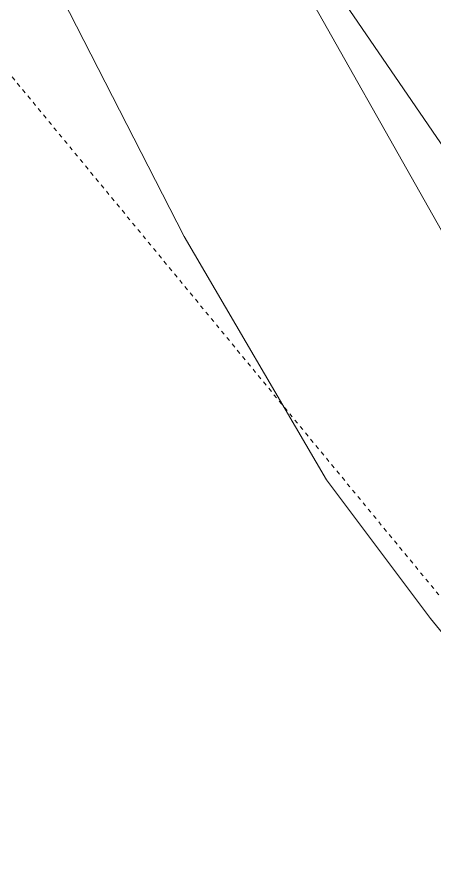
# Model space of a CAD drawing. Header units: metres. Extents: x 507649 to 509016, y 6966950 to 6967777.
# Drawn here: x 507704.59 to 507714.72, y 6967230.01 to 6967250.46 of the extents above; entities that cross this region are included whole.
import ezdxf

# ---------------------------------------------------------------- set-up
doc = ezdxf.new("R2010")
doc.units = ezdxf.units.M
doc.linetypes.add('AEC_Double Dash', pattern=[0.039, 0.015, -0.004, 0.006, -0.004, 0.006, -0.004])
for name, color, linetype, lineweight in [('A-FLOR', 252, 'Continuous', 5), ('C-PROP-LINE', 252, 'AEC_Double Dash', 5), ('D_UG_PIPES', 1, 'EXIST_SWD', 0), ('S_UG_PIPES', 252, 'EXIST_SEWER', 0)]:
    doc.layers.add(name, color=color, linetype=linetype, lineweight=lineweight)
doc.layers.add('XREF', color=7, linetype='Continuous')
doc.styles.get("Standard").update_dxf_attribs({"font": 'ARIALN.TTF'})
doc.linetypes.add('EXIST_SEWER', pattern='A,5,-2.5,5,-2,["S",Standard,S=2.5,R=0,X=0,Y=-1.25],-3.5,5,-2.5,5,-2.5', length=33)
doc.linetypes.add('EXIST_SWD', pattern='A,5,-2.5,5,-2,["SWD",Standard,S=2.5,R=0,X=0,Y=-1.25],-8,5,-2.5,5,-2.5', length=37.5)

# ---------------------------------------------------------------- blocks, each defined once
blk = doc.blocks.new('25027_BNP_Skygate Play-Sheet - 000101 - SITE PLAN')
at = {"layer": 'A-FLOR'}
for p, q in [((-2219861.19, 4067647.56), (-2215669.96, 4068006.82)), ((-2215669.96, 4068006.82), (-2208829.75, 4067803.91)), ((-2208829.75, 4067803.91), (-2202173.24, 4067229.96)), ((-2222868.84, 4067262.83), (-2219861.19, 4067647.56))]:
    blk.add_line(p, q, dxfattribs=at)
at = {"layer": 'C-PROP-LINE'}
blk.add_line((-2223850.53, 4066596.65), (-2203218.01, 4069307.36), dxfattribs=at)
blk = doc.blocks.new('XE_ARCH')
at = {"xscale": 0.001, "yscale": 0.001, "zscale": 0.001, "rotation": 121.996}
blk.add_blockref('25027_BNP_Skygate Play-Sheet - 000101 - SITE PLAN', (509988.126, 6971273.77), dxfattribs=at)
blk = doc.blocks.new('XE_SURVEY')
at = {"layer": 'D_UG_PIPES', "flags": 128}
blk.add_lwpolyline([(507703.466, 6967273.363), (507702.996, 6967273.154), (507702.644, 6967272.82), (507699.214, 6967270.983), (507703.207, 6967264.081), (507706.768, 6967258.453), (507711.187, 6967251.856), (507714.9, 6967245.276), (507721.325, 6967232.597)], dxfattribs=at)
at = {"layer": 'S_UG_PIPES', "flags": 128}
blk.add_lwpolyline([(507711.265, 6967252.679), (507716.882, 6967244.472), (507719.697, 6967240.34), (507721.6, 6967237.403), (507724.033, 6967233.617), (507724.311, 6967232.973), (507724.056, 6967232.64), (507724.183, 6967232.262), (507723.581, 6967230.937), (507721.982, 6967230.008)], dxfattribs=at)

msp = doc.modelspace()

# ---------------------------------------------------------------- block references
at = {"layer": 'XREF'}
msp.add_blockref('XE_SURVEY', (0, 0), dxfattribs=at)

# ---------------------------------------------------------------- next in the draw order: block references
msp.add_blockref('XE_ARCH', (0, 0), dxfattribs=at)

doc.saveas('drawing.dxf')
